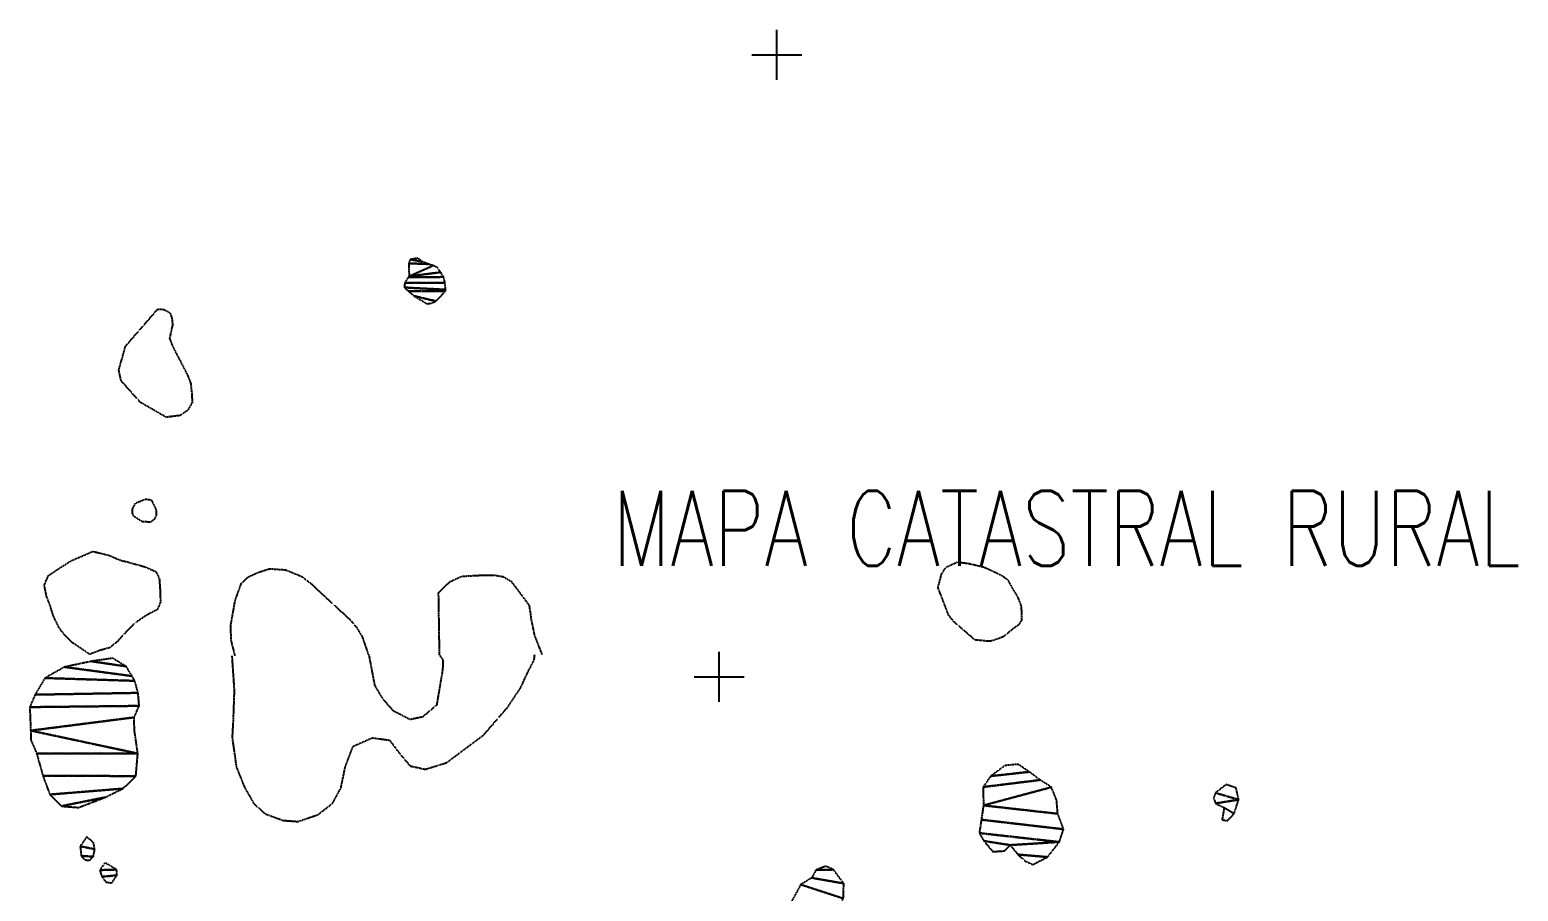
# Model space of a CAD drawing. Header units: metres. Extents: x 619047 to 657292, y 1301217 to 1319844.
# Drawn here: x 653650 to 654842, y 1318559 to 1319248 of the extents above; entities that cross this region are included whole.
import ezdxf
from ezdxf.enums import TextEntityAlignment as Align

# ---------------------------------------------------------------- set-up
doc = ezdxf.new("R2010")
doc.units = ezdxf.units.M
doc.linetypes.add('HIDDEN', pattern=[0.375, 0.25, -0.125])
for name, color, linetype in [('3', 7, 'Continuous'), ('42', 7, 'Continuous'), ('44', 7, 'Continuous')]:
    doc.layers.add(name, color=color, linetype=linetype)
doc.styles.add('ROMANS', font='ROMANS', dxfattribs={"height": 0.2})

# ---------------------------------------------------------------- blocks, each defined once
blk = doc.blocks.new('COORD')
at = {"layer": '42', "color": 2, "linetype": 'Continuous'}
for p, q in [((0, -2), (0, 2)), ((-2, 0), (2, 0))]:
    blk.add_line(p, q, dxfattribs=at)
blk = doc.blocks.new('COORD$')
at = {"layer": '42', "color": 2, "linetype": 'Continuous'}
blk.add_blockref('COORD', (0, 0), dxfattribs=at)

msp = doc.modelspace()

# ---------------------------------------------------------------- linework, layer by layer
at = {"layer": '3', "color": 30, "linetype": 'HIDDEN'}
for points in [[(653739.02573, 1318949.95333), (653723.60973, 1318967.22833), (653721.74573, 1318975.85733), (653727.13573, 1318994.98333), (653752.97273, 1319024.73733), (653758.05273, 1319024.27833), (653762.64673, 1319021.77933), (653764.21273, 1319017.47133), (653764.77673, 1319011.88233), (653764.04373, 1319009.07733), (653762.34773, 1319001.17733), (653765.21073, 1318994.08433), (653767.79973, 1318989.02333), (653771.16273, 1318982.69833), (653776.59973, 1318972.07033), (653779.20173, 1318965.73833), (653780.31873, 1318955.57633), (653780.37873, 1318949.72733), (653776.88773, 1318943.59033), (653770.83873, 1318939.46133), (653759.68673, 1318938.08133), (653739.02573, 1318949.95333)], [(653747.08673, 1318854.03333), (653744.03973, 1318854.25833), (653740.74073, 1318854.22533), (653733.84373, 1318858.73633), (653732.80773, 1318860.76033), (653732.76673, 1318864.82933), (653735.25773, 1318869.43133), (653741.82973, 1318872.03833), (653743.09273, 1318872.55933), (653746.90473, 1318872.08833), (653747.92473, 1318871.58933), (653749.99873, 1318867.28633), (653749.99873, 1318867.28633), (653751.48673, 1318864.01033), (653751.76973, 1318859.68333), (653750.16873, 1318856.32833), (653747.08673, 1318854.03333)], [(653685.13273, 1318757.04133), (653678.98073, 1318763.08433), (653674.09773, 1318769.14033), (653669.43273, 1318778.75833), (653666.54873, 1318787.88633), (653663.94373, 1318794.47233), (653662.07573, 1318803.60933), (653665.29673, 1318811.27033), (653673.36273, 1318816.69033), (653683.44873, 1318823.14733), (653700.88273, 1318830.69233), (653713.34673, 1318827.76333), (653723.28673, 1318823.53733), (653728.62873, 1318822.31733), (653743.38973, 1318818.13933), (653751.54873, 1318814.40433), (653754.14273, 1318808.83433), (653754.73473, 1318800.44833), (653755.09473, 1318790.02433), (653752.61573, 1318784.15133), (653743.78073, 1318779.48633), (653735.71473, 1318774.06733), (653729.68173, 1318768.41333), (653720.14173, 1318758.14733), (653714.35273, 1318753.51233), (653706.50673, 1318751.40133), (653698.41773, 1318748.27033), (653684.30873, 1318757.85033)], [(654407.34773, 1318759.78933), (654390.70773, 1318774.12233), (654386.33973, 1318779.42033), (654377.73973, 1318801.71533), (654380.67373, 1318812.68033), (654384.17273, 1318818.05533), (654393.26673, 1318822.21333), (654402.41373, 1318821.03133), (654413.86073, 1318818.34533), (654416.91873, 1318817.10433), (654426.35373, 1318812.61833), (654430.43673, 1318810.37033), (654433.76473, 1318807.60533), (654437.12773, 1318801.28033), (654441.25473, 1318794.70833), (654444.11973, 1318787.36133), (654444.68973, 1318781.26333), (654444.49473, 1318775.41233), (654442.24673, 1318771.82933), (654438.21573, 1318768.99233), (654434.69073, 1318766.16033), (654430.41373, 1318762.55833), (654425.86373, 1318760.73333), (654420.29973, 1318758.89933), (654416.74673, 1318758.86433), (654412.42773, 1318759.33033), (654407.34773, 1318759.78933)], [(653814.92873, 1318747.15733), (653811.74073, 1318759.55233), (653811.36873, 1318771.24733), (653814.96873, 1318791.62833), (653819.90773, 1318805.15533), (653825.43873, 1318810.29533), (653833.52273, 1318813.93533), (653842.37573, 1318816.81933), (653855.32673, 1318815.92833), (653868.06873, 1318810.71333), (653875.99673, 1318804.68733), (653884.70873, 1318796.38033), (653907.24973, 1318775.74633), (653912.13273, 1318769.69133), (653916.51873, 1318762.61333), (653921.75173, 1318747.57833)], [(653978.59173, 1318747.80233), (653977.83273, 1318797.54633), (653986.62673, 1318806.27833), (653995.97173, 1318810.69333), (654004.84773, 1318811.28933), (654011.94973, 1318811.61333), (654014.99473, 1318811.64333), (654022.35373, 1318811.71533), (654029.47173, 1318810.51333), (654035.85373, 1318806.76033), (654040.48273, 1318800.70233), (654050.25973, 1318787.57433), (654051.34373, 1318780.71833), (654051.89973, 1318775.89133), (654053.49773, 1318768.53233), (654054.56373, 1318763.45633), (654055.34573, 1318761.42933), (654060.56473, 1318748.12533)], [(653812.24173, 1318747.14733), (653814.10673, 1318719.58933), (653813.34273, 1318697.47433), (653812.50773, 1318681.71133), (653815.82473, 1318658.11733), (653822.35973, 1318641.93033), (653829.87573, 1318628.80333), (653839.11473, 1318620.52333), (653853.39773, 1318615.35133), (653865.34573, 1318614.47133), (653881.28473, 1318619.98933), (653892.86573, 1318629.01533), (653899.58373, 1318641.28833), (653903.19573, 1318658.60833), (653909.36173, 1318674.68733), (653924.77873, 1318681.47033), (653938.51573, 1318679.59433), (653946.76773, 1318668.76233), (653955.00773, 1318658.94733), (653967.22973, 1318656.29133), (653984.18773, 1318661.56733), (654013.90673, 1318683.75933), (654033.20873, 1318706.08733), (654043.44773, 1318721.44933), (654049.89373, 1318735.24433), (654054.36673, 1318743.93533), (654054.80073, 1318748.10333)], [(653921.96673, 1318747.57933), (653926.58473, 1318723.41633), (653932.54173, 1318713.32133), (653941.03673, 1318703.50833), (653954.83473, 1318696.29733), (653965.22473, 1318698.44933), (653976.54573, 1318707.98033), (653981.30573, 1318735.98533), (653981.46873, 1318743.86433), (653978.60873, 1318747.80233)]]:
    msp.add_lwpolyline(points, dxfattribs=at)

# ---------------------------------------------------------------- block references
at = {"layer": '42', "color": 1, "linetype": 'Continuous', "xscale": 10, "yscale": 10}
for p in [(654248.56473, 1319228.24733), (654202.60373, 1318730.38433)]:
    msp.add_blockref('COORD$', p, dxfattribs=at)

# ---------------------------------------------------------------- texts
at = {"layer": '44', "color": 7, "linetype": 'Continuous', "style": 'ROMANS', "width": 0.75}
msp.add_text('MAPA CATASTRAL RURAL', height=60, dxfattribs=at).set_placement((654480.76273, 1318849.14333), align=Align.MIDDLE)

# ---------------------------------------------------------------- meshes
at = {"layer": '3', "color": 30, "linetype": 'HIDDEN'}
mesh = msp.add_polyface(dxfattribs=at)
corners = [(653964.74473, 1319062.66833), (653955.08473, 1319064.35433), (653969.58673, 1319060.68133), (653953.84673, 1319061.29033), (653973.40573, 1319059.44733), (653954.20573, 1319050.86733), (653979.54973, 1319054.16733), (653981.87273, 1319050.37533), (653953.45273, 1319050.09633), (653982.93573, 1319045.55333), (653950.70473, 1319045.74633), (653983.49773, 1319040.21833), (653950.48973, 1319041.92933), (653983.25673, 1319038.94433), (653953.81973, 1319038.91033), (653975.72373, 1319030.98733), (653958.17173, 1319035.13833), (653968.63973, 1319028.88333), (653972.18673, 1319029.42633), (653976.71973, 1319057.95433), (653961.16373, 1319065.43133)]
mesh.append_faces([[corners[k] for k in face] for face in [(1, 0, 20), (15, 16, 17, 18)]], dxfattribs={"vtx0": -1, "color": 30})
mesh.append_faces([[corners[k] for k in face] for face in [(4, 5, 6, 19)]], dxfattribs={"vtx0": -1, "vtx1": -1, "color": 30})
mesh.append_faces([[corners[k] for k in face] for face in [(0, 1, 3, 2), (2, 3, 5, 4), (6, 5, 8, 7), (7, 8, 10, 9), (9, 10, 12, 11), (11, 12, 14, 13), (13, 14, 16, 15)]], dxfattribs={"vtx0": -1, "vtx2": -1, "color": 30})
mesh = msp.add_polyface(dxfattribs=at)
corners = [(653727.52773, 1318738.67333), (653699.79673, 1318742.67633), (653732.44373, 1318730.85233), (653678.25873, 1318738.11033), (653734.51873, 1318727.06533), (653662.61073, 1318729.29133), (653737.16873, 1318717.43933), (653654.63473, 1318715.98733), (653738.04973, 1318707.03133), (653650.43073, 1318706.02933), (653734.09073, 1318697.83833), (653651.15373, 1318687.23433), (653736.96173, 1318668.90433), (653655.93473, 1318668.99433), (653735.38973, 1318650.84533), (653660.96573, 1318651.01133), (653725.09073, 1318640.81833), (653666.47073, 1318636.08233), (653710.69273, 1318633.79233), (653675.72073, 1318626.78633), (653734.20673, 1318687.67633), (653689.44973, 1318625.67333), (653651.23773, 1318679.86733), (653716.78573, 1318745.15733)]
mesh.append_faces([[corners[k] for k in face] for face in [(1, 0, 23), (18, 19, 21)]], dxfattribs={"vtx0": -1, "color": 30})
mesh.append_faces([[corners[k] for k in face] for face in [(10, 11, 12, 20)]], dxfattribs={"vtx0": -1, "vtx1": -1, "color": 30})
mesh.append_faces([[corners[k] for k in face] for face in [(0, 1, 3, 2), (2, 3, 5, 4), (4, 5, 7, 6), (6, 7, 9, 8), (8, 9, 11, 10), (12, 13, 15, 14), (14, 15, 17, 16), (16, 17, 19, 18)]], dxfattribs={"vtx0": -1, "vtx2": -1, "color": 30})
mesh.append_faces([[corners[k] for k in face] for face in [(12, 11, 22, 13)]], dxfattribs={"vtx0": -1, "vtx3": -1, "color": 30})
mesh = msp.add_polyface(dxfattribs=at)
corners = [(654450.87073, 1318654.19933), (654419.92173, 1318650.79533), (654459.58173, 1318647.69233), (654413.92573, 1318642.08833), (654468.53673, 1318641.95033), (654414.09373, 1318627.35233), (654473.60673, 1318620.66433), (654478.31973, 1318608.26733), (654412.44673, 1318615.89933), (654474.88073, 1318598.06333), (654410.79073, 1318605.20833), (654435.53873, 1318595.58133), (654414.41873, 1318598.89733), (654465.36673, 1318586.01233), (654441.72173, 1318588.02933), (654431.50873, 1318659.31333), (654441.91273, 1318660.19433), (654472.71973, 1318631.58033), (654453.75073, 1318580.03533), (654447.62373, 1318582.76033), (654430.76573, 1318590.95233), (654421.62873, 1318590.34033)]
mesh.append_faces([[corners[k] for k in face] for face in [(1, 0, 16, 15), (11, 12, 21, 20), (13, 14, 19, 18)]], dxfattribs={"vtx0": -1, "color": 30})
mesh.append_faces([[corners[k] for k in face] for face in [(4, 5, 6, 17)]], dxfattribs={"vtx0": -1, "vtx1": -1, "color": 30})
mesh.append_faces([[corners[k] for k in face] for face in [(0, 1, 3, 2), (2, 3, 5, 4), (6, 5, 8, 7), (7, 8, 10, 9), (14, 13, 9, 11)]], dxfattribs={"vtx0": -1, "vtx2": -1, "color": 30})
mesh.append_faces([[corners[k] for k in face] for face in [(9, 10, 12, 11)]], dxfattribs={"vtx0": -1, "vtx2": -1, "vtx3": -1, "color": 30})
mesh = msp.add_polyface(dxfattribs=at)
corners = [(654618.51173, 1318631.97633), (654599.90773, 1318637.35433), (654600.00373, 1318628.96933), (654614.82973, 1318620.75433), (654606.90173, 1318625.49133), (654598.43073, 1318633.27133), (654608.46773, 1318644.05833), (654616.37173, 1318641.35333), (654609.55973, 1318615.10333), (654605.23373, 1318615.81633)]
mesh.append_faces([[corners[k] for k in face] for face in [(1, 0, 7, 6), (3, 4, 9, 8)]], dxfattribs={"vtx0": -1, "color": 30})
mesh.append_faces([[corners[k] for k in face] for face in [(0, 2, 4, 3)]], dxfattribs={"vtx0": -1, "vtx2": -1, "color": 30})
mesh.append_faces([[corners[k] for k in face] for face in [(0, 1, 5, 2)]], dxfattribs={"vtx0": -1, "vtx3": -1, "color": 30})
mesh = msp.add_polyface(dxfattribs=at)
corners = [(653702.53173, 1318592.28133), (653690.81973, 1318594.68833), (653701.32773, 1318586.42333), (653691.67173, 1318586.82133), (653701.45473, 1318597.60533), (653698.31573, 1318583.34033), (653694.24573, 1318583.80133), (653696.06873, 1318602.11733)]
mesh.append_faces([[corners[k] for k in face] for face in [(1, 0, 4, 7), (2, 3, 6, 5)]], dxfattribs={"vtx0": -1, "color": 30})
mesh.append_faces([[corners[k] for k in face] for face in [(0, 1, 3, 2)]], dxfattribs={"vtx0": -1, "vtx2": -1, "color": 30})
mesh = msp.add_polyface(dxfattribs=at)
corners = [(653719.98973, 1318575.96533), (653706.53273, 1318575.55733), (653720.29573, 1318571.39433), (653708.11673, 1318570.23933), (653717.81473, 1318577.23133), (653716.04873, 1318565.24733), (653711.46773, 1318565.95733), (653710.65473, 1318581.46933)]
mesh.append_faces([[corners[k] for k in face] for face in [(1, 0, 4, 7), (2, 3, 6, 5)]], dxfattribs={"vtx0": -1, "color": 30})
mesh.append_faces([[corners[k] for k in face] for face in [(0, 1, 3, 2)]], dxfattribs={"vtx0": -1, "vtx2": -1, "color": 30})
mesh = msp.add_polyface(dxfattribs=at)
corners = [(654294.03173, 1318575.92233), (654280.06273, 1318575.76233), (654302.28573, 1318564.83633), (654276.58073, 1318569.37033), (654301.91473, 1318552.88933), (654267.75273, 1318563.93333), (654297.94673, 1318544.45933), (654260.28973, 1318550.12633), (654284.90373, 1318530.08033), (654258.85973, 1318541.97933), (654261.82173, 1318527.27533), (654287.90473, 1318578.64733), (654275.30173, 1318525.65133), (654258.93173, 1318535.62733)]
mesh.append_faces([[corners[k] for k in face] for face in [(1, 0, 11), (8, 10, 12)]], dxfattribs={"vtx0": -1, "color": 30})
mesh.append_faces([[corners[k] for k in face] for face in [(0, 1, 3, 2), (2, 3, 5, 4), (4, 5, 7, 6), (6, 7, 9, 8)]], dxfattribs={"vtx0": -1, "vtx2": -1, "color": 30})
mesh.append_faces([[corners[k] for k in face] for face in [(8, 9, 13, 10)]], dxfattribs={"vtx0": -1, "vtx3": -1, "color": 30})

doc.saveas('drawing.dxf')
